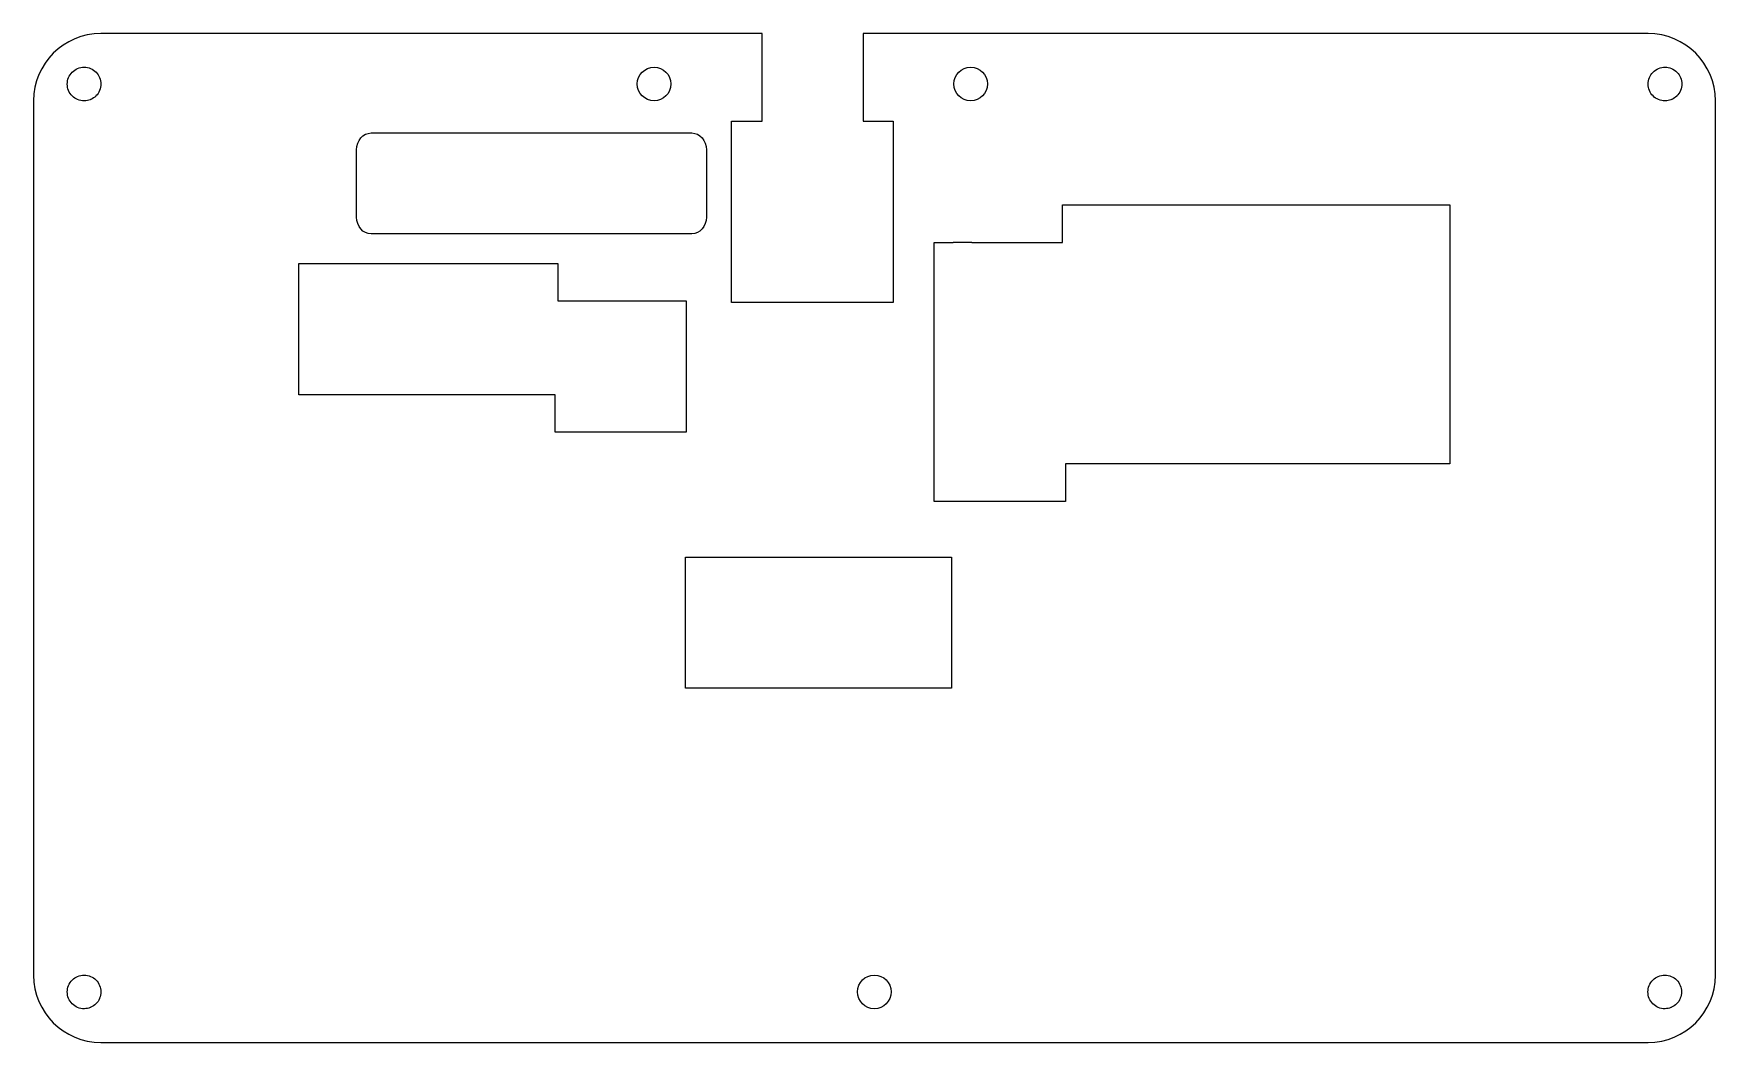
# Model space of a CAD drawing. Header units: millimetres. Extents: x 27 to 277, y 54 to 204.
import ezdxf

# ---------------------------------------------------------------- set-up
doc = ezdxf.new("R2010")
doc.units = ezdxf.units.MM
doc.layers.add('Layer_1', color=7, linetype='CONTINUOUS')

msp = doc.modelspace()

# ---------------------------------------------------------------- linework, layer by layer
at = {"layer": 'Layer_1', "color": 7}
for points in [[(267.08307, 204.26971), (150.38425, 204.26971), (150.38425, 191.27102), (154.84754, 191.27102), (154.84754, 164.27112), (130.84746, 164.27112), (130.84746, 191.27102), (135.38413, 191.27102), (135.38413, 204.26971), (37.083153, 204.26971)], [(27.083253, 194.26929), (27.083253, 64.26947)], [(277.08298, 64.26947), (277.08298, 194.26929)], [(77.254353, 189.49311), (124.9212, 189.49311)], [(75.087553, 176.99361), (75.087553, 186.99352)], [(127.08748, 186.99352), (127.08748, 176.99361)], [(124.9212, 174.49351), (77.254353, 174.49351)], [(37.083153, 54.26957), (267.08307, 54.26957)]]:
    msp.add_lwpolyline(points, dxfattribs=at)
for points in [[(34.588203, 199.27441)], [(119.31741, 199.28242)], [(166.37707, 199.28242)], [(269.59756, 199.27445)], [(77.254353, 189.49311)], [(180.01086, 178.83019), (199.51097, 178.83019), (218.58164, 178.83019), (237.62027, 178.83019), (237.62027, 159.78019), (237.62027, 140.28009), (218.58164, 140.28009), (199.51097, 140.28009), (180.45993, 140.28009), (180.45993, 134.67371), (160.95983, 134.67371), (160.95983, 153.72371), (160.95983, 173.22382), (163.79687, 173.22382), (163.79687, 173.23622), (166.54709, 173.23622), (166.54709, 173.22382), (180.01086, 173.22382)], [(66.486013, 170.07569), (85.986113, 170.07569), (105.01958, 170.07569), (105.01958, 164.51944), (124.10317, 164.51944), (124.10317, 145.01934), (104.60306, 145.01934), (104.60306, 150.57559), (85.986113, 150.57559), (66.486013, 150.57559)], [(124.01118, 126.41995), (163.5111, 126.41995), (163.5111, 106.91985), (124.01118, 106.91985)], [(34.588203, 64.27049)], [(152.05805, 64.27749)], [(269.56449, 64.27054)]]:
    msp.add_lwpolyline(points, close=True, dxfattribs=at)
for points in [[(37.083153, 204.26971), (31.543173, 204.26971), (27.083253, 199.80928), (27.083253, 194.26929)], [(277.08298, 194.26929), (277.08298, 199.80928), (272.62305, 204.26971), (267.08307, 204.26971)], [(32.081373, 196.76604), (32.08163, 197.430277), (32.346217, 198.067105), (32.816733, 198.53596)], [(32.816733, 198.53596), (33.28546, 199.00799), (33.922984, 199.273747), (34.588203, 199.27441)], [(34.588223, 199.27442), (35.251299, 199.274447), (35.887225, 199.011052), (36.35609, 198.542187)], [(36.35609, 198.542187), (36.824955, 198.073322), (37.08835, 197.437396), (37.088323, 196.77432)], [(116.81731, 196.78231), (116.81731, 198.16731), (117.93241, 199.28242), (119.31741, 199.28242)], [(119.31741, 199.28242), (120.70241, 199.28242), (121.81752, 198.16731), (121.81752, 196.78231)], [(163.87697, 196.78231), (163.87697, 198.16731), (164.99207, 199.28242), (166.37707, 199.28242)], [(166.37707, 199.28242), (167.76207, 199.28242), (168.87718, 198.16731), (168.87718, 196.78231)], [(267.09074, 196.76608), (267.09086, 197.429987), (267.355053, 198.066581), (267.82506, 198.53548)], [(267.82506, 198.53548), (268.293953, 199.007954), (268.931909, 199.273923), (269.59756, 199.27445)], [(269.59764, 199.27442), (270.260718, 199.274449), (270.896646, 199.011056), (271.365513, 198.54219)], [(271.365513, 198.54219), (271.834381, 198.073325), (272.097777, 197.437398), (272.09775, 196.77432)], [(32.813606, 194.998163), (32.344738, 195.467031), (32.081344, 196.102961), (32.081373, 196.76604)], [(36.353503, 195.00386), (36.347659, 194.998833), (36.341793, 194.993833), (36.335903, 194.98886)], [(36.877503, 195.78831), (36.754201, 195.495943), (36.576369, 195.22972), (36.353503, 195.00386)], [(36.896603, 195.83381), (36.890386, 195.818581), (36.884019, 195.803413), (36.877503, 195.78831)], [(37.088323, 196.77432), (37.085765, 196.451376), (37.020658, 196.131987), (36.896603, 195.83381)], [(119.31741, 194.28221), (117.93241, 194.28221), (116.81731, 195.39732), (116.81731, 196.78231)], [(121.81752, 196.78231), (121.81752, 195.39732), (120.70241, 194.28221), (119.31741, 194.28221)], [(166.37707, 194.28221), (164.99207, 194.28221), (163.87697, 195.39732), (163.87697, 196.78231)], [(168.87718, 196.78231), (168.87718, 195.39732), (167.76207, 194.28221), (166.37707, 194.28221)], [(267.822973, 194.998203), (267.354105, 195.467071), (267.090711, 196.103001), (267.09074, 196.76608)], [(271.36287, 195.00392), (271.357026, 194.998893), (271.35116, 194.993893), (271.34527, 194.98892)], [(271.8879, 195.78992), (271.764463, 195.496918), (271.586268, 195.230151), (271.36287, 195.00392)], [(271.905, 195.83122), (271.899423, 195.817403), (271.893723, 195.803635), (271.8879, 195.78992)], [(272.09775, 196.77432), (272.0952, 196.450435), (272.029736, 196.130132), (271.905, 195.83122)], [(34.581483, 194.26593), (33.918404, 194.265901), (33.282474, 194.529295), (32.813606, 194.998163)], [(34.646083, 194.27883), (34.624607, 194.274246), (34.603072, 194.269946), (34.581483, 194.26593)], [(35.473423, 194.44316), (35.208941, 194.341919), (34.92918, 194.286351), (34.646083, 194.27883)], [(35.593313, 194.49276), (35.553785, 194.475192), (35.513809, 194.458653), (35.473423, 194.44316)], [(36.335903, 194.98886), (36.120155, 194.780264), (35.868613, 194.612216), (35.593313, 194.49276)], [(269.59085, 194.26597), (268.927771, 194.265941), (268.291841, 194.529335), (267.822973, 194.998203)], [(269.65545, 194.27887), (269.633974, 194.274286), (269.612439, 194.269986), (269.59085, 194.26597)], [(270.48279, 194.4432), (270.218308, 194.341959), (269.938547, 194.286391), (269.65545, 194.27887)], [(270.60165, 194.4923), (270.562458, 194.474917), (270.522824, 194.458545), (270.48279, 194.4432)], [(271.34527, 194.98892), (271.129257, 194.780035), (270.877355, 194.611805), (270.60165, 194.4923)], [(75.087553, 186.99352), (75.087553, 188.37852), (76.054013, 189.49311), (77.254353, 189.49311)], [(124.9212, 189.49311), (126.12154, 189.49311), (127.08748, 188.37852), (127.08748, 186.99352)], [(77.254353, 174.49351), (76.054013, 174.49351), (75.087553, 175.60861), (75.087553, 176.99361)], [(127.08748, 176.99361), (127.08748, 175.60861), (126.12154, 174.49351), (124.9212, 174.49351)], [(27.083253, 64.26947), (27.083253, 58.72948), (31.543173, 54.26957), (37.083153, 54.26957)], [(32.081373, 61.76211), (32.08163, 62.426347), (32.346217, 63.063175), (32.816733, 63.53203)], [(32.816733, 63.53203), (33.285458, 64.004064), (33.922982, 64.269824), (34.588203, 64.27049)], [(34.588223, 64.27049), (35.251301, 64.270517), (35.887228, 64.007121), (36.356093, 63.538253)], [(36.356093, 63.538253), (36.824959, 63.069386), (37.088352, 62.433458), (37.088323, 61.77038)], [(149.55846, 61.77739), (149.55846, 63.16239), (150.67305, 64.27749), (152.05805, 64.27749)], [(152.05805, 64.27749), (153.44305, 64.27749), (154.55815, 63.16239), (154.55815, 61.77739)], [(267.05767, 61.76216), (267.05779, 62.426067), (267.321983, 63.062661), (267.79199, 63.53156)], [(267.08307, 54.26957), (272.62305, 54.26957), (277.08298, 58.72948), (277.08298, 64.26947)], [(267.79199, 63.53156), (268.260881, 64.004037), (268.898837, 64.27001), (269.56449, 64.27054)], [(269.56457, 64.27049), (270.227649, 64.270519), (270.863579, 64.007125), (271.332447, 63.538257)], [(271.332447, 63.538257), (271.801315, 63.069389), (272.064709, 62.433459), (272.06468, 61.77038)], [(32.81361, 59.99424), (32.344742, 60.463105), (32.081346, 61.099032), (32.081373, 61.76211)], [(36.877503, 60.78437), (36.7542, 60.492006), (36.576368, 60.225787), (36.353503, 59.99993)], [(36.896603, 60.82987), (36.890386, 60.814641), (36.884019, 60.799473), (36.877503, 60.78437)], [(37.088323, 61.77038), (37.085765, 61.447436), (37.020658, 61.128047), (36.896603, 60.82987)], [(152.05805, 59.2778), (150.67305, 59.2778), (149.55846, 60.39239), (149.55846, 61.77739)], [(154.55815, 61.77739), (154.55815, 60.39239), (153.44305, 59.2778), (152.05805, 59.2778)], [(267.789903, 59.994293), (267.321038, 60.463158), (267.057643, 61.099084), (267.05767, 61.76216)], [(271.32979, 60), (271.323946, 59.994973), (271.31808, 59.989973), (271.31219, 59.985)], [(271.85482, 60.78599), (271.731382, 60.492991), (271.553187, 60.226228), (271.32979, 60)], [(271.87192, 60.82729), (271.866343, 60.813473), (271.860643, 60.799705), (271.85482, 60.78599)], [(272.06468, 61.77038), (272.062125, 61.446498), (271.996659, 61.126199), (271.87192, 60.82729)], [(34.581483, 59.26201), (33.918405, 59.261981), (33.282477, 59.525374), (32.81361, 59.99424)], [(34.646083, 59.27491), (34.624607, 59.270326), (34.603072, 59.266026), (34.581483, 59.26201)], [(35.473423, 59.43924), (35.208941, 59.337999), (34.92918, 59.282431), (34.646083, 59.27491)], [(35.593313, 59.48884), (35.553785, 59.471272), (35.513809, 59.454733), (35.473423, 59.43924)], [(36.335903, 59.98493), (36.120154, 59.776337), (35.868612, 59.608293), (35.593313, 59.48884)], [(36.353503, 59.99993), (36.347659, 59.994903), (36.341793, 59.989903), (36.335903, 59.98493)], [(269.55777, 59.26206), (268.894694, 59.262033), (268.258768, 59.525428), (267.789903, 59.994293)], [(269.62237, 59.27496), (269.600894, 59.270376), (269.579359, 59.266076), (269.55777, 59.26206)], [(270.44971, 59.43929), (270.185228, 59.338049), (269.905467, 59.282481), (269.62237, 59.27496)], [(270.56856, 59.48839), (270.529371, 59.471007), (270.489741, 59.454635), (270.44971, 59.43929)], [(271.31219, 59.985), (271.096173, 59.776118), (270.844268, 59.607891), (270.56856, 59.48839)]]:
    msp.add_open_spline(points, degree=3, dxfattribs=at)

doc.saveas('drawing.dxf')
